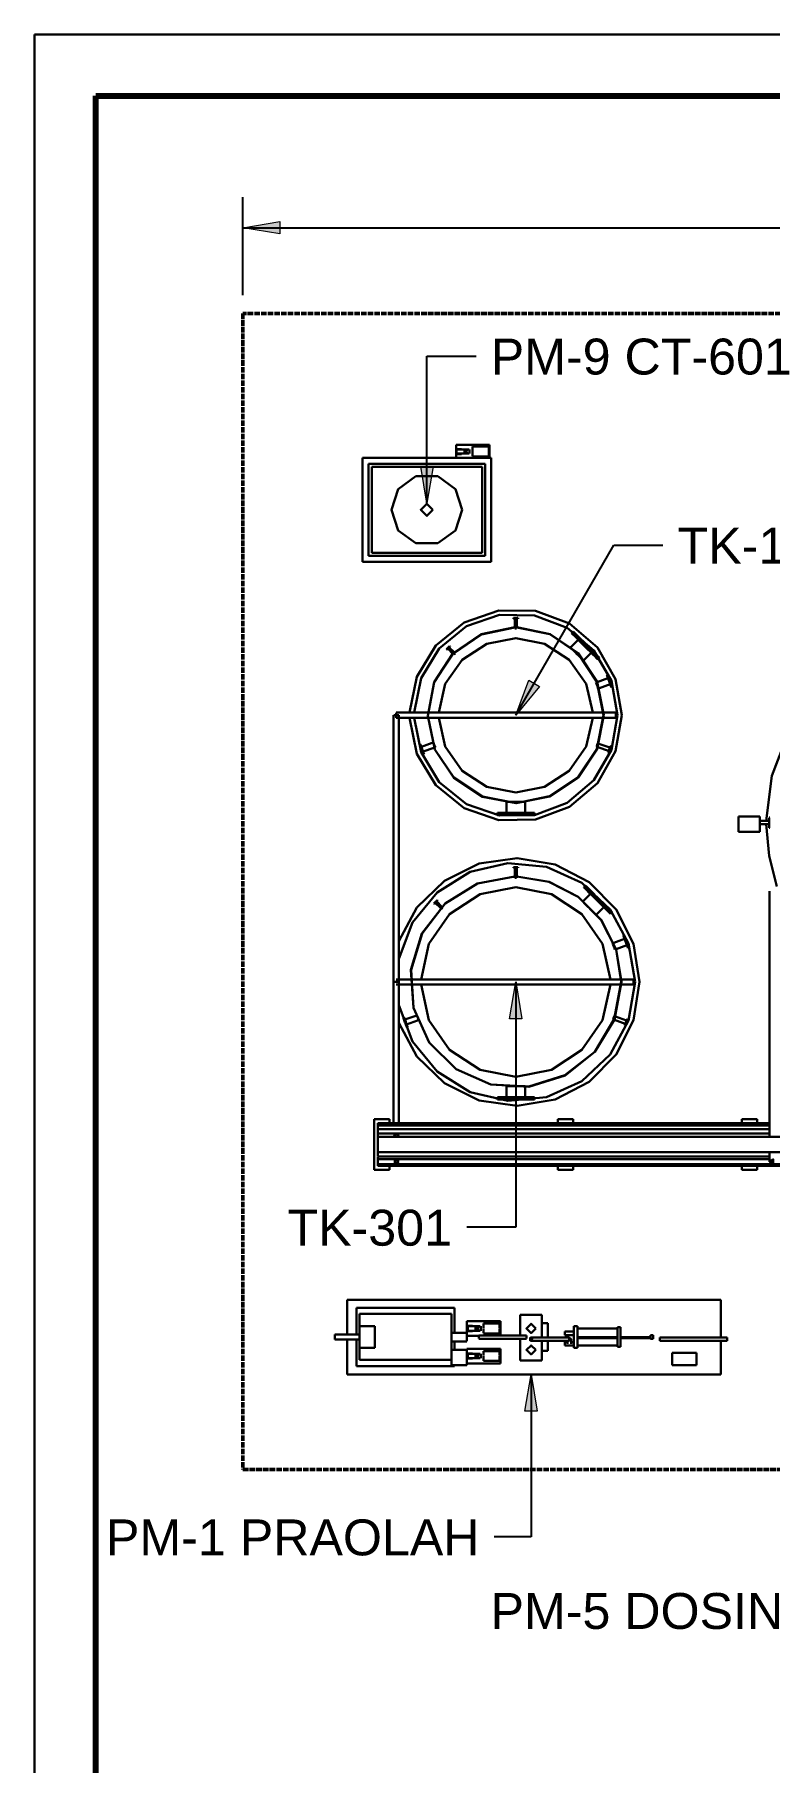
# Model space of a CAD drawing. Header units: millimetres. Extents: x 5 to 415, y 5 to 292.
# Drawn here: x 5 to 64.9, y 151.1 to 292 of the extents above; entities that cross this region are included whole.
import ezdxf
from ezdxf.enums import TextEntityAlignment as Align

# ---------------------------------------------------------------- set-up
doc = ezdxf.new("R2010")
doc.units = ezdxf.units.MM
doc.linetypes.add('DASHED', pattern=[1.524, 1.27, -0.254])
for name, color, linetype in [('PFD-BINGKAI', 7, 'Continuous'), ('PFD-INSTRUMEN', 7, 'Continuous'), ('PFD-PERALATAN', 7, 'Continuous'), ('PFD-TEKS', 7, 'Continuous')]:
    doc.layers.add(name, color=color, linetype=linetype)
doc.styles.add('PFD', font='arial.ttf')

msp = doc.modelspace()

# ---------------------------------------------------------------- hatches: boundary and pattern name
at = {"layer": 'PFD-INSTRUMEN'}
for points in [[(22, 276.25), (25, 276.75), (25, 275.75)], [(37.01, 253.78), (36.51, 256.78), (37.51, 256.78)], [(44.25, 236.5), (45.32, 239.35), (46.18, 238.85)], [(44.25, 214.75), (44.75, 211.75), (43.75, 211.75)], [(45.5, 182.75), (46, 179.75), (45, 179.75)]]:
    msp.add_hatch(color=7, dxfattribs=at).paths.add_polyline_path(points)

# ---------------------------------------------------------------- linework, layer by layer
at = {"layer": 'PFD-BINGKAI', "linetype": 'Continuous', "lineweight": 30, "ltscale": 0.35}
msp.add_lwpolyline([(5, 292), (415, 292), (415, 5), (5, 5)], close=True, dxfattribs=at)
at = {"layer": 'PFD-BINGKAI', "linetype": 'Continuous', "lineweight": 80, "ltscale": 0.35}
msp.add_lwpolyline([(10, 287), (410, 287), (410, 10), (10, 10)], close=True, dxfattribs=at)
at = {"layer": 'PFD-INSTRUMEN', "linetype": 'Continuous', "lineweight": 25, "ltscale": 0.35}
for points in [[(22, 270.75), (22, 278.75)], [(22, 276.25), (139.51, 276.25)], [(37.01, 253.78), (37.01, 265.78)], [(37.01, 265.78), (41.01, 265.78)], [(44.25, 236.5), (52.25, 250.36)], [(52.25, 250.36), (56.25, 250.36)], [(44.25, 214.75), (44.25, 194.75)], [(44.25, 194.75), (40.25, 194.75)], [(45.5, 182.75), (45.5, 169.5)], [(45.5, 169.5), (42.5, 169.5)]]:
    msp.add_lwpolyline(points, dxfattribs=at)
at = {"layer": 'PFD-INSTRUMEN', "linetype": 'Continuous', "lineweight": 5, "ltscale": 0.35}
for points in [[(22, 276.25), (25, 276.75), (25, 275.75)], [(37.01, 253.78), (36.51, 256.78), (37.51, 256.78)], [(44.25, 236.5), (45.32, 239.35), (46.18, 238.85)], [(44.25, 214.75), (44.75, 211.75), (43.75, 211.75)], [(45.5, 182.75), (46, 179.75), (45, 179.75)]]:
    msp.add_lwpolyline(points, close=True, dxfattribs=at)
at = {"layer": 'PFD-PERALATAN', "linetype": 'DASHED', "lineweight": 50, "ltscale": 0.35}
msp.add_lwpolyline([(22, 175), (271.12, 175), (271.12, 269.25), (22, 269.25), (22, 175)], dxfattribs=at)
at = {"layer": 'PFD-PERALATAN', "linetype": 'Continuous', "lineweight": 30, "ltscale": 0.35}
for points in [[(39.38, 257.5), (39.38, 258.56)], [(39.38, 258.56), (42.12, 258.56)], [(39.83, 258.2), (39.43, 258.2)], [(39.43, 257.8), (39.43, 257.88), (39.43, 257.96), (39.43, 258.04), (39.43, 258.12), (39.43, 258.18)], [(39.43, 258), (39.43, 257.93), (39.43, 257.88), (39.43, 257.82)], [(39.52, 258.17), (39.6, 258.17), (39.66, 258.17), (39.75, 258.17), (39.84, 258.17), (39.89, 258.17), (39.95, 258.17), (40, 258.17)], [(39.52, 257.83), (39.6, 257.83), (39.66, 257.83), (39.75, 257.83), (39.84, 257.83), (39.89, 257.83), (39.95, 257.83), (40, 257.83)], [(40, 258.17), (40.05, 258.17), (40.11, 258.17), (40.16, 258.17), (40.25, 258.17), (40.34, 258.17), (40.4, 258.17), (40.46, 258.17)], [(40, 257.83), (40.05, 257.83), (40.11, 257.83), (40.16, 257.83), (40.25, 257.83), (40.34, 257.83), (40.4, 257.83), (40.46, 257.83)], [(40.31, 258), (40.06, 258.14), (40.06, 257.86), (40.31, 258)], [(40.48, 257.83), (40.48, 258.17)], [(40.73, 258.4), (40.73, 258.34), (40.73, 258.28), (40.73, 258.21), (40.73, 258.13), (40.73, 258.04)], [(40.73, 258.4), (42.05, 258.4)], [(40.73, 258), (40.73, 257.91), (40.73, 257.83), (40.73, 257.75), (40.73, 257.69), (40.73, 257.62)], [(42.05, 258.4), (42.05, 258.34), (42.05, 258.28), (42.05, 258.21), (42.05, 258.13), (42.05, 258.04)], [(42.05, 258), (42.05, 257.91), (42.05, 257.83), (42.05, 257.75), (42.05, 257.69), (42.05, 257.62)], [(42.12, 257.5), (42.12, 258.56)], [(31.75, 249), (31.75, 257.5)], [(31.75, 257.5), (42.25, 257.5)], [(32.25, 249.5), (32.25, 257)], [(32.25, 257), (41.75, 257)], [(32.5, 249.75), (32.5, 256.75)], [(32.5, 256.75), (41.5, 256.75)], [(39.83, 257.8), (39.43, 257.8)], [(40.73, 257.6), (42.05, 257.6)], [(41.5, 249.75), (41.5, 256.75)], [(41.75, 249.5), (41.75, 257)], [(42.25, 249), (42.25, 257.5)], [(39.88, 253.25), (39.33, 254.94), (37.89, 255.98), (36.11, 255.98), (34.67, 254.94), (34.12, 253.25), (34.67, 251.56), (36.11, 250.52), (37.89, 250.52), (39.33, 251.56), (39.88, 253.25)], [(37.5, 253.25), (37, 253.75), (36.5, 253.25), (37, 252.75), (37.5, 253.25)], [(32.25, 249.5), (41.75, 249.5)], [(32.5, 249.75), (41.5, 249.75)], [(31.75, 249), (42.25, 249)], [(52.91, 236.5), (52.4, 239.44), (50.92, 242.03), (48.64, 243.97), (45.85, 245.01), (42.86, 245.05), (40.04, 244.07), (37.72, 242.19), (36.18, 239.64), (35.59, 236.71)], [(52.54, 236.5), (52.05, 239.31), (50.63, 241.79), (48.45, 243.64), (45.78, 244.64), (42.93, 244.68), (40.23, 243.75), (38.01, 241.95), (36.53, 239.51), (35.97, 236.71)], [(44.06, 244.43), (44.13, 244.43), (44.21, 244.43), (44.29, 244.43), (44.37, 244.43), (44.42, 244.43)], [(44.06, 244.37), (44.06, 244.43)], [(44.06, 244.37), (44.13, 244.37), (44.21, 244.37), (44.29, 244.37), (44.37, 244.37), (44.42, 244.37)], [(44.17, 243.56), (44.17, 244.37)], [(44.33, 243.56), (44.33, 244.37)], [(44.44, 244.37), (44.44, 244.43)], [(44.17, 243.68), (41.44, 243.1), (39.13, 241.53), (37.6, 239.19), (37.07, 236.45), (37.64, 233.71), (39.2, 231.4), (41.53, 229.86), (44.28, 229.32), (47.01, 229.88), (49.33, 231.43), (50.88, 233.76), (51.43, 236.5)], [(44.17, 243.66), (41.45, 243.09), (39.14, 241.52), (37.61, 239.19), (37.09, 236.45), (37.65, 233.72), (39.21, 231.41), (41.54, 229.87), (44.28, 229.34), (47.01, 229.89), (49.32, 231.44), (50.87, 233.76), (51.41, 236.5)], [(50.53, 236.71), (50, 239.05), (48.62, 241.02), (46.61, 242.33), (44.25, 242.79), (41.89, 242.33), (39.88, 241.02), (38.5, 239.05), (37.97, 236.71)], [(44.17, 243.56), (44.23, 243.56), (44.3, 243.56)], [(51.43, 236.5), (50.89, 239.23), (49.35, 241.55), (47.05, 243.11), (44.33, 243.68)], [(51.41, 236.5), (50.87, 239.22), (49.34, 241.54), (47.04, 243.1), (44.33, 243.66)], [(48.76, 242.09), (49.33, 242.66)], [(48.79, 243.2), (48.87, 243.27)], [(48.79, 243.2), (48.82, 243.17), (48.9, 243.09), (49.03, 242.97), (49.2, 242.8), (49.41, 242.59), (49.63, 242.36), (49.87, 242.12), (50.11, 241.88), (50.34, 241.66), (50.55, 241.45), (50.72, 241.28), (50.84, 241.15), (50.92, 241.07), (50.95, 241.04)], [(48.87, 243.27), (48.93, 243.34)], [(48.87, 243.27), (48.89, 243.25), (48.97, 243.17), (49.1, 243.04), (49.27, 242.87), (49.48, 242.66), (49.7, 242.43), (49.94, 242.19), (50.18, 241.95), (50.41, 241.73), (50.62, 241.52), (50.79, 241.35), (50.92, 241.22), (51, 241.14), (51.02, 241.12)], [(48.93, 243.34), (48.96, 243.31), (49.04, 243.23), (49.16, 243.1), (49.34, 242.93), (49.54, 242.73), (49.77, 242.5), (50.01, 242.26), (50.25, 242.02), (50.48, 241.79), (50.68, 241.59), (50.85, 241.41), (50.98, 241.29), (51.06, 241.21), (51.09, 241.18)], [(74.58, 242.42), (71.31, 240.63), (68.56, 238.13), (66.46, 235.05), (65.14, 231.57), (64.68, 227.88)], [(38.6, 241.88), (38.63, 241.91), (38.68, 241.96), (38.7, 241.99), (38.73, 242.02), (38.76, 242.05), (38.79, 242.07), (38.82, 242.1), (38.85, 242.14)], [(38.64, 241.85), (38.6, 241.88)], [(38.64, 241.85), (38.67, 241.87), (38.71, 241.92), (38.74, 241.95), (38.77, 241.98), (38.8, 242.01), (38.83, 242.04), (38.85, 242.06), (38.89, 242.1)], [(39.12, 241.52), (38.72, 241.93)], [(39.23, 241.63), (38.82, 242.03)], [(38.9, 242.11), (38.87, 242.15)], [(39.2, 241.44), (39.13, 241.51)], [(39.2, 241.44), (39.23, 241.47), (39.27, 241.51), (39.3, 241.54)], [(39.31, 241.55), (39.24, 241.62)], [(48.7, 242.03), (48.75, 242.08)], [(48.7, 242.03), (48.76, 241.98), (48.82, 241.92), (48.91, 241.83), (49.01, 241.73), (49.12, 241.61), (49.24, 241.49), (49.36, 241.37), (49.48, 241.26), (49.58, 241.16), (49.67, 241.07), (49.73, 241.01), (49.77, 240.97)], [(49.78, 240.95), (49.83, 241)], [(49.84, 241.01), (50.41, 241.58)], [(50.95, 241.04), (51.02, 241.12)], [(51.02, 241.12), (51.09, 241.18)], [(50.9, 239.21), (51.77, 239.53)], [(51.68, 239.79), (51.75, 239.81)], [(51.68, 239.79), (51.7, 239.74), (51.72, 239.68), (51.75, 239.59), (51.79, 239.5), (51.83, 239.39), (51.87, 239.27), (51.91, 239.16), (51.95, 239.05), (51.99, 238.95), (52.02, 238.87), (52.04, 238.81), (52.05, 238.77)], [(51.75, 239.81), (51.77, 239.76), (51.79, 239.7), (51.82, 239.62), (51.85, 239.52), (51.89, 239.41), (51.93, 239.3), (51.98, 239.18), (52.02, 239.07), (52.05, 238.98), (52.08, 238.89), (52.1, 238.83), (52.12, 238.8)], [(50.79, 239.17), (50.88, 239.21)], [(50.79, 239.17), (50.81, 239.12), (50.83, 239.08), (50.85, 239.03), (50.87, 238.97), (50.89, 238.92), (50.91, 238.86), (50.93, 238.8), (50.94, 238.76), (50.96, 238.71), (50.98, 238.66)], [(50.98, 238.66), (51.07, 238.69)], [(51.08, 238.7), (51.96, 239.02)], [(52.06, 238.76), (52.12, 238.78)], [(37.08, 236.71), (34.5, 236.71)], [(34.5, 236.29), (34.5, 236.37), (34.5, 236.45), (34.5, 236.55), (34.5, 236.63), (34.5, 236.69)], [(51.41, 236.71), (37.09, 236.71)], [(52.41, 236.71), (51.42, 236.71)], [(52.41, 236.29), (52.41, 236.37), (52.41, 236.45), (52.41, 236.55), (52.41, 236.63), (52.41, 236.69)], [(34.29, 236.5), (34.29, 203.25)], [(34.71, 236.5), (34.63, 236.5), (34.55, 236.5), (34.45, 236.5), (34.37, 236.5), (34.31, 236.5)], [(37.08, 236.29), (34.5, 236.29)], [(34.71, 236.5), (34.71, 203.25)], [(35.59, 236.29), (36.18, 233.36), (37.72, 230.81), (40.04, 228.93), (42.86, 227.95), (45.85, 227.99), (48.64, 229.03), (50.92, 230.97), (52.4, 233.56), (52.91, 236.5)], [(35.97, 236.29), (36.53, 233.49), (38.01, 231.05), (40.23, 229.25), (42.93, 228.32), (45.78, 228.36), (48.45, 229.36), (50.63, 231.21), (52.05, 233.69), (52.54, 236.5)], [(51.41, 236.29), (37.09, 236.29)], [(37.97, 236.29), (38.5, 233.95), (39.88, 231.98), (41.89, 230.67), (44.25, 230.21), (46.61, 230.67), (48.62, 231.98), (50, 233.95), (50.53, 236.29)], [(52.41, 236.29), (51.42, 236.29)], [(36.49, 234.12), (36.42, 234.1)], [(36.71, 233.31), (36.7, 233.35), (36.68, 233.39), (36.66, 233.46), (36.63, 233.53), (36.6, 233.62), (36.57, 233.7), (36.53, 233.79), (36.5, 233.87), (36.48, 233.95), (36.45, 234.01), (36.44, 234.06), (36.42, 234.1)], [(36.78, 233.33), (36.76, 233.37), (36.74, 233.42), (36.72, 233.48), (36.69, 233.56), (36.66, 233.64), (36.63, 233.73), (36.6, 233.82), (36.57, 233.9), (36.54, 233.97), (36.52, 234.04), (36.5, 234.08), (36.49, 234.12)], [(37.44, 234.24), (36.56, 233.92)], [(37.54, 234.28), (37.45, 234.25)], [(37.69, 233.89), (37.67, 233.93), (37.64, 234), (37.63, 234.04), (37.61, 234.08), (37.6, 234.13), (37.58, 234.17), (37.57, 234.21), (37.55, 234.26)], [(37.69, 233.89), (37.59, 233.85)], [(50.94, 234.22), (50.92, 234.17), (50.9, 234.11), (50.88, 234.05), (50.86, 234), (50.84, 233.96)], [(50.84, 233.95), (50.93, 233.92)], [(50.94, 234.22), (51.03, 234.19)], [(50.94, 233.91), (51.83, 233.59)], [(51.04, 234.18), (51.93, 233.86)], [(51.98, 233.99), (51.96, 233.93), (51.94, 233.89), (51.93, 233.84), (51.9, 233.78), (51.88, 233.72), (51.86, 233.66), (51.84, 233.61), (51.82, 233.55), (51.81, 233.51), (51.79, 233.46)], [(52.03, 233.97), (52.01, 233.91), (52, 233.87), (51.98, 233.82), (51.96, 233.76), (51.93, 233.7), (51.91, 233.64), (51.89, 233.59), (51.87, 233.54), (51.86, 233.49), (51.84, 233.44)], [(51.98, 233.99), (52.03, 233.97)], [(37.58, 233.85), (36.7, 233.53)], [(36.78, 233.33), (36.71, 233.31)], [(51.78, 233.45), (51.84, 233.43)], [(42.72, 228.55), (42.72, 228.45)], [(42.72, 228.45), (42.72, 228.36)], [(45.77, 228.55), (45.62, 228.55), (45.44, 228.55), (45.2, 228.55), (44.91, 228.55), (44.59, 228.55), (44.25, 228.55), (43.91, 228.55), (43.59, 228.55), (43.3, 228.55), (43.06, 228.55), (42.88, 228.55), (42.76, 228.55)], [(45.77, 228.45), (45.62, 228.45), (45.44, 228.45), (45.2, 228.45), (44.91, 228.45), (44.59, 228.45), (44.25, 228.45), (43.91, 228.45), (43.59, 228.45), (43.3, 228.45), (43.06, 228.45), (42.88, 228.45), (42.76, 228.45)], [(45.77, 228.36), (45.62, 228.36), (45.44, 228.36), (45.2, 228.36), (44.91, 228.36), (44.59, 228.36), (44.25, 228.36), (43.91, 228.36), (43.59, 228.36), (43.3, 228.36), (43.06, 228.36), (42.88, 228.36), (42.76, 228.36)], [(43.49, 229.44), (43.49, 229.38)], [(43.49, 229.36), (43.49, 228.55)], [(45.01, 229.44), (44.94, 229.44), (44.85, 229.44), (44.73, 229.44), (44.58, 229.44), (44.42, 229.44), (44.25, 229.44), (44.08, 229.44), (43.92, 229.44), (43.77, 229.44), (43.65, 229.44), (43.56, 229.44), (43.51, 229.44)], [(45.01, 229.44), (45.01, 229.38)], [(45.01, 229.36), (45.01, 228.55)], [(45.77, 228.55), (45.77, 228.45)], [(45.77, 228.45), (45.77, 228.36)], [(62.41, 227), (62.41, 228.25)], [(62.41, 228.25), (64.16, 228.25)], [(64.16, 227), (64.16, 228.25)], [(62.41, 227), (64.16, 227)], [(64.16, 227.88), (64.91, 227.88)], [(64.16, 227.62), (64.91, 227.62)], [(64.68, 227.62), (64.91, 225.04), (65.56, 222.54)], [(64.98, 228.17), (64.91, 228.17)], [(64.91, 227.33), (64.91, 227.42), (64.91, 227.49), (64.91, 227.57), (64.91, 227.66), (64.91, 227.75), (64.91, 227.84), (64.91, 227.93), (64.91, 228.01), (64.91, 228.08), (64.91, 228.13)], [(64.98, 227.33), (64.91, 227.33)], [(54.35, 214.75), (53.86, 217.85), (52.45, 220.65), (50.24, 222.88), (47.46, 224.33), (44.36, 224.85), (41.26, 224.4), (38.44, 223.01), (36.19, 220.83), (34.71, 218.07)], [(53.98, 214.75), (53.46, 217.88), (51.96, 220.67), (49.65, 222.84), (46.76, 224.14), (43.61, 224.45), (40.52, 223.73), (37.83, 222.06), (35.82, 219.61), (34.71, 216.64)], [(44.06, 224.12), (44.13, 224.12), (44.21, 224.12), (44.29, 224.12), (44.37, 224.12), (44.42, 224.12)], [(44.06, 224.06), (44.06, 224.12)], [(44.06, 224.06), (44.13, 224.06), (44.21, 224.06), (44.29, 224.06), (44.37, 224.06), (44.42, 224.06)], [(44.17, 223.25), (44.17, 224.06)], [(44.33, 223.25), (44.33, 224.06)], [(44.44, 224.06), (44.44, 224.12)], [(44.17, 223.36), (41.13, 222.78), (38.49, 221.16), (36.6, 218.7), (35.69, 215.74), (35.9, 212.64), (37.18, 209.82), (39.38, 207.64), (42.22, 206.38), (45.31, 206.2), (48.27, 207.13), (50.71, 209.05), (52.31, 211.7), (52.87, 214.75)], [(44.17, 223.35), (41.14, 222.77), (38.5, 221.14), (36.61, 218.7), (35.71, 215.73), (35.91, 212.65), (37.2, 209.83), (39.39, 207.65), (42.22, 206.39), (45.31, 206.22), (48.26, 207.14), (50.69, 209.06), (52.29, 211.71), (52.85, 214.75)], [(44.17, 223.25), (44.23, 223.25), (44.3, 223.25)], [(52.87, 214.75), (52.45, 217.4), (51.24, 219.79), (49.35, 221.69), (46.97, 222.92), (44.33, 223.36)], [(52.85, 214.75), (52.43, 217.39), (51.23, 219.78), (49.34, 221.68), (46.96, 222.91), (44.33, 223.35)], [(49.88, 222.54), (49.95, 222.6)], [(49.95, 222.6), (49.97, 222.58), (50.05, 222.5), (50.18, 222.37), (50.35, 222.2), (50.56, 221.99), (50.78, 221.76), (51.02, 221.52), (51.26, 221.28), (51.49, 221.06), (51.7, 220.85), (51.87, 220.68), (52, 220.55), (52.08, 220.47), (52.1, 220.45)], [(51.97, 214.96), (51.33, 217.85), (49.64, 220.29), (47.16, 221.91), (44.25, 222.47), (41.34, 221.91), (38.86, 220.29), (37.17, 217.85), (36.53, 214.96)], [(37.58, 221.15), (37.61, 221.18), (37.66, 221.23), (37.69, 221.25), (37.72, 221.28), (37.75, 221.31), (37.77, 221.34), (37.8, 221.37), (37.84, 221.4)], [(37.62, 221.11), (37.65, 221.14), (37.7, 221.19), (37.73, 221.22), (37.76, 221.24), (37.78, 221.27), (37.81, 221.3), (37.84, 221.33), (37.87, 221.36)], [(38.11, 220.79), (37.7, 221.19)], [(38.21, 220.89), (37.81, 221.3)], [(37.89, 221.38), (37.85, 221.42)], [(49.72, 221.3), (49.77, 221.35)], [(49.72, 221.3), (49.77, 221.25), (49.84, 221.18), (49.92, 221.1), (50.03, 220.99), (50.14, 220.88), (50.26, 220.76), (50.38, 220.64), (50.49, 220.53), (50.6, 220.42), (50.68, 220.34), (50.75, 220.27), (50.79, 220.23)], [(49.78, 221.36), (50.35, 221.93)], [(49.81, 222.47), (49.88, 222.54)], [(49.81, 222.47), (49.84, 222.44), (49.92, 222.36), (50.05, 222.23), (50.22, 222.06), (50.42, 221.86), (50.65, 221.63), (50.89, 221.39), (51.13, 221.15), (51.36, 220.92), (51.56, 220.72), (51.73, 220.55), (51.86, 220.42), (51.94, 220.34), (51.97, 220.31)], [(49.88, 222.54), (49.91, 222.51), (49.99, 222.43), (50.12, 222.3), (50.29, 222.13), (50.49, 221.93), (50.72, 221.7), (50.96, 221.46), (51.2, 221.22), (51.43, 220.99), (51.63, 220.79), (51.8, 220.62), (51.93, 220.49), (52.01, 220.41), (52.04, 220.38)], [(64.94, 222.16), (64.94, 202.12)], [(37.62, 221.11), (37.58, 221.15)], [(38.19, 220.71), (38.12, 220.78)], [(38.19, 220.71), (38.22, 220.74), (38.25, 220.77), (38.28, 220.8)], [(38.29, 220.81), (38.22, 220.88)], [(50.8, 220.22), (50.85, 220.27)], [(50.86, 220.28), (51.43, 220.85)], [(51.97, 220.31), (52.04, 220.38)], [(52.04, 220.38), (52.1, 220.45)], [(53.03, 218.53), (53.1, 218.55)], [(53.03, 218.53), (53.05, 218.48), (53.07, 218.42), (53.1, 218.34), (53.14, 218.24), (53.18, 218.13), (53.22, 218.01), (53.26, 217.9), (53.3, 217.79), (53.34, 217.69), (53.37, 217.61), (53.39, 217.55), (53.4, 217.51)], [(53.1, 218.55), (53.12, 218.5), (53.14, 218.44), (53.17, 218.36), (53.2, 218.26), (53.24, 218.15), (53.29, 218.04), (53.33, 217.92), (53.37, 217.82), (53.4, 217.72), (53.43, 217.64), (53.45, 217.57), (53.47, 217.54)], [(52.14, 217.91), (52.23, 217.95)], [(52.14, 217.91), (52.16, 217.86), (52.18, 217.82), (52.2, 217.77), (52.22, 217.71), (52.24, 217.66), (52.26, 217.6), (52.28, 217.55), (52.3, 217.5), (52.31, 217.46), (52.33, 217.41)], [(52.25, 217.95), (53.13, 218.27)], [(52.33, 217.4), (52.42, 217.43)], [(52.44, 217.44), (53.31, 217.76)], [(53.41, 217.5), (53.47, 217.52)], [(34.29, 216.43), (34.29, 213.07)], [(34.29, 214.75), (34.29, 203.25)], [(34.71, 214.75), (34.63, 214.75), (34.55, 214.75), (34.45, 214.75), (34.37, 214.75), (34.31, 214.75)], [(35.64, 214.96), (34.5, 214.96)], [(35.64, 214.54), (34.5, 214.54)], [(34.71, 211.43), (36.19, 208.67), (38.44, 206.49), (41.26, 205.1), (44.36, 204.65), (47.46, 205.17), (50.24, 206.62), (52.45, 208.85), (53.86, 211.65), (54.35, 214.75)], [(34.71, 212.86), (35.82, 209.89), (37.83, 207.44), (40.52, 205.77), (43.61, 205.05), (46.76, 205.36), (49.65, 206.66), (51.96, 208.83), (53.46, 211.62), (53.98, 214.75)], [(34.71, 214.75), (34.71, 203.25)], [(52.85, 214.96), (35.65, 214.96)], [(52.85, 214.54), (35.65, 214.54)], [(36.53, 214.54), (37.17, 211.65), (38.86, 209.21), (41.34, 207.59), (44.25, 207.03), (47.16, 207.59), (49.64, 209.21), (51.33, 211.65), (51.97, 214.54)], [(53.85, 214.96), (52.86, 214.96)], [(53.85, 214.54), (52.86, 214.54)], [(53.85, 214.54), (53.85, 214.62), (53.85, 214.7), (53.85, 214.8), (53.85, 214.88), (53.85, 214.94)], [(35.14, 211.88), (35.07, 211.86)], [(35.36, 211.07), (35.34, 211.11), (35.33, 211.15), (35.3, 211.21), (35.28, 211.29), (35.25, 211.37), (35.21, 211.46), (35.18, 211.55), (35.15, 211.63), (35.13, 211.71), (35.1, 211.77), (35.09, 211.82), (35.07, 211.86)], [(35.42, 211.09), (35.41, 211.13), (35.39, 211.18), (35.37, 211.24), (35.34, 211.31), (35.31, 211.4), (35.28, 211.49), (35.25, 211.57), (35.22, 211.66), (35.19, 211.73), (35.17, 211.79), (35.15, 211.84), (35.14, 211.88)], [(36.09, 212), (35.21, 211.68)], [(36.23, 211.61), (35.35, 211.29)], [(36.19, 212.04), (36.1, 212.01)], [(36.33, 211.65), (36.32, 211.69), (36.29, 211.76), (36.28, 211.8), (36.26, 211.84), (36.25, 211.89), (36.23, 211.93), (36.22, 211.97), (36.2, 212.02)], [(36.33, 211.65), (36.24, 211.61)], [(52.29, 211.98), (52.27, 211.93), (52.25, 211.87), (52.23, 211.81), (52.21, 211.76), (52.19, 211.72)], [(52.19, 211.71), (52.28, 211.67)], [(52.29, 211.98), (52.38, 211.94)], [(52.3, 211.67), (53.18, 211.35)], [(52.39, 211.94), (53.28, 211.61)], [(53.33, 211.75), (53.31, 211.69), (53.29, 211.65), (53.28, 211.6), (53.26, 211.54), (53.23, 211.48), (53.21, 211.42), (53.19, 211.36), (53.17, 211.31), (53.16, 211.27), (53.14, 211.22)], [(53.38, 211.73), (53.36, 211.67), (53.35, 211.63), (53.33, 211.58), (53.31, 211.52), (53.29, 211.46), (53.26, 211.4), (53.24, 211.34), (53.22, 211.29), (53.21, 211.25), (53.19, 211.2)], [(53.33, 211.75), (53.38, 211.73)], [(35.42, 211.09), (35.36, 211.07)], [(53.14, 211.21), (53.19, 211.19)], [(43.49, 206.25), (43.49, 206.18)], [(43.49, 206.17), (43.49, 205.36)], [(45.01, 206.25), (44.94, 206.25), (44.85, 206.25), (44.73, 206.25), (44.58, 206.25), (44.42, 206.25), (44.25, 206.25), (44.08, 206.25), (43.92, 206.25), (43.77, 206.25), (43.65, 206.25), (43.56, 206.25), (43.51, 206.25)], [(45.01, 206.25), (45.01, 206.18)], [(45.01, 206.17), (45.01, 205.36)], [(42.72, 205.36), (42.72, 205.26)], [(42.72, 205.26), (42.72, 205.17)], [(45.77, 205.36), (45.62, 205.36), (45.44, 205.36), (45.2, 205.36), (44.91, 205.36), (44.59, 205.36), (44.25, 205.36), (43.91, 205.36), (43.59, 205.36), (43.3, 205.36), (43.06, 205.36), (42.88, 205.36), (42.76, 205.36)], [(45.77, 205.26), (45.62, 205.26), (45.44, 205.26), (45.2, 205.26), (44.91, 205.26), (44.59, 205.26), (44.25, 205.26), (43.91, 205.26), (43.59, 205.26), (43.3, 205.26), (43.06, 205.26), (42.88, 205.26), (42.76, 205.26)], [(45.77, 205.17), (45.62, 205.17), (45.44, 205.17), (45.2, 205.17), (44.91, 205.17), (44.59, 205.17), (44.25, 205.17), (43.91, 205.17), (43.59, 205.17), (43.3, 205.17), (43.06, 205.17), (42.88, 205.17), (42.76, 205.17)], [(45.77, 205.36), (45.77, 205.26)], [(45.77, 205.26), (45.77, 205.17)], [(32.69, 199.44), (32.69, 203.56)], [(32.69, 203.56), (33.94, 203.56)], [(33, 203.04), (33, 203.25)], [(33, 203.25), (64.94, 203.25)], [(33, 203.04), (33, 202.99), (33, 202.93)], [(33, 203.04), (64.94, 203.04)], [(33, 202.9), (33, 202.84), (33, 202.78)], [(33.94, 203.25), (33.94, 203.56)], [(47.69, 203.25), (47.69, 203.56)], [(47.69, 203.56), (48.94, 203.56)], [(48.94, 203.25), (48.94, 203.56)], [(62.69, 203.25), (62.69, 203.56)], [(62.69, 203.56), (63.94, 203.56)], [(63.94, 203.25), (63.94, 203.56)], [(33, 202.41), (33, 202.76)], [(33, 202.76), (64.94, 202.76)], [(33, 202.41), (33, 202.35), (33, 202.29), (33, 202.22)], [(33, 202.41), (64.94, 202.41)], [(33, 202.2), (33, 202.15)], [(33, 200.88), (33, 202.12)], [(33, 202.12), (188.62, 202.12)], [(34.71, 202.2), (34.46, 202.41), (34.3, 202.12)], [(34.7, 202.12), (34.71, 202.2)], [(33, 200.88), (188.62, 200.88)], [(33, 200.88), (33, 200.82)], [(33, 200.8), (33, 200.74), (33, 200.68), (33, 200.63), (33, 200.57)], [(33, 200.31), (33, 200.53)], [(33, 200.53), (64.94, 200.53)], [(33, 200.31), (33, 200.25), (33, 200.19), (33, 200.12)], [(33, 200.31), (64.94, 200.31)], [(33, 200.1), (33, 200.03), (33, 199.97), (33, 199.91)], [(34.71, 200.1), (34.4, 200.28), (34.4, 199.92), (34.71, 200.1)], [(64.94, 200.88), (64.94, 200.1)], [(64.94, 200.1), (65.25, 200.28), (65.25, 199.92), (64.94, 200.1)], [(32.69, 199.44), (33.94, 199.44)], [(33, 199.75), (33, 199.89)], [(33, 199.89), (77.79, 199.89)], [(33, 199.75), (77.79, 199.75)], [(33.94, 199.44), (33.94, 199.75)], [(47.69, 199.44), (47.69, 199.75)], [(47.69, 199.44), (48.94, 199.44)], [(48.94, 199.44), (48.94, 199.75)], [(62.69, 199.44), (62.69, 199.75)], [(62.69, 199.44), (63.94, 199.44)], [(63.94, 199.44), (63.94, 199.75)], [(30.5, 186.01), (30.5, 188.84)], [(30.5, 188.84), (60.98, 188.84)], [(60.98, 185.77), (60.98, 188.84)], [(31.25, 186.01), (31.25, 188.18)], [(31.25, 188.18), (39.25, 188.18)], [(31.5, 186.68), (31.5, 187.68)], [(31.5, 187.68), (39, 187.68)], [(39, 183.93), (39, 187.68)], [(39.25, 186.15), (39.25, 188.18)], [(44.62, 185.94), (44.62, 187.62)], [(44.62, 187.62), (46.38, 187.62)], [(46.38, 185.77), (46.38, 187.62)], [(29.5, 186.01), (29.5, 185.95), (29.5, 185.89), (29.5, 185.82)], [(29.5, 186.01), (31.5, 186.01)], [(31.5, 184.93), (31.5, 186.68)], [(31.5, 186.68), (32.75, 186.68)], [(32.75, 184.93), (32.75, 186.68)], [(39, 186.15), (40.25, 186.15)], [(40.25, 186.15), (40.25, 187.1)], [(40.25, 187.1), (43, 187.1)], [(40.25, 186.15), (40.25, 186.1), (40.25, 186.02), (40.25, 185.95), (40.25, 185.88), (40.25, 185.8)], [(40.73, 186.71), (40.33, 186.71)], [(40.33, 186.29), (40.33, 186.37), (40.33, 186.45), (40.33, 186.55), (40.33, 186.63), (40.33, 186.69)], [(40.73, 186.29), (40.33, 186.29)], [(40.4, 186.68), (40.48, 186.68), (40.55, 186.68), (40.63, 186.68), (40.73, 186.68), (40.79, 186.68), (40.84, 186.68), (40.9, 186.68)], [(40.4, 186.32), (40.48, 186.32), (40.55, 186.32), (40.63, 186.32), (40.73, 186.32), (40.79, 186.32), (40.84, 186.32), (40.9, 186.32)], [(40.9, 186.68), (40.96, 186.68), (41.01, 186.68), (41.07, 186.68), (41.12, 186.68), (41.21, 186.68), (41.29, 186.68), (41.35, 186.68)], [(40.9, 186.32), (40.96, 186.32), (41.01, 186.32), (41.07, 186.32), (41.12, 186.32), (41.21, 186.32), (41.29, 186.32), (41.35, 186.32)], [(41.23, 186.5), (40.96, 186.65), (40.96, 186.35), (41.23, 186.5)], [(41.4, 186.32), (41.4, 186.68)], [(41.61, 186.9), (41.61, 186.84), (41.61, 186.78), (41.61, 186.71), (41.61, 186.63), (41.61, 186.54)], [(41.61, 186.9), (42.92, 186.9)], [(41.61, 186.5), (41.61, 186.41), (41.61, 186.33), (41.61, 186.25), (41.61, 186.19), (41.61, 186.12)], [(41.61, 186.1), (42.92, 186.1)], [(42.92, 186.9), (42.92, 186.84), (42.92, 186.78), (42.92, 186.71), (42.92, 186.63), (42.92, 186.54)], [(42.92, 186.5), (42.92, 186.41), (42.92, 186.33), (42.92, 186.25), (42.92, 186.19), (42.92, 186.12)], [(43, 185.94), (43, 187.1)], [(45.88, 186.5), (45.5, 186.88), (45.12, 186.5), (45.5, 186.12), (45.88, 186.5)], [(46.38, 186.93), (46.88, 186.93)], [(46.88, 185.77), (46.88, 186.93)], [(48.25, 185.96), (48.25, 186.01), (48.25, 186.07), (48.25, 186.13), (48.25, 186.19), (48.25, 186.24)], [(48.25, 186.24), (48.25, 186.19), (48.25, 186.13)], [(49, 186.24), (48.25, 186.24)], [(48.25, 186.1), (48.25, 186.04), (48.25, 185.98)], [(49, 184.93), (49, 186.68)], [(49, 186.68), (49.3, 186.68)], [(49.3, 184.93), (49.3, 186.68)], [(49.3, 186.5), (52.55, 186.5)], [(52.55, 184.99), (52.55, 186.61)], [(52.55, 186.61), (52.8, 186.61)], [(52.8, 184.99), (52.8, 186.61)], [(29.5, 185.8), (29.5, 185.73), (29.5, 185.67), (29.5, 185.61)], [(29.5, 185.59), (31.5, 185.59)], [(30.5, 182.75), (30.5, 185.59)], [(31.25, 183.43), (31.25, 185.59)], [(31.5, 183.93), (31.5, 184.93)], [(31.5, 184.93), (32.75, 184.93)], [(39, 185.45), (40.25, 185.45)], [(39, 184.75), (40.25, 184.75)], [(39.25, 184.75), (39.25, 185.45)], [(40.25, 185.9), (41.25, 185.9)], [(40.25, 185.8), (40.25, 185.72), (40.25, 185.65), (40.25, 185.58), (40.25, 185.53), (40.25, 185.47)], [(40.25, 184.75), (40.25, 184.85)], [(40.25, 184.85), (43, 184.85)], [(40.25, 183.5), (40.25, 184.75)], [(41.25, 185.94), (41.25, 185.89), (41.25, 185.83)], [(41.25, 185.94), (45.12, 185.94)], [(41.25, 185.8), (41.25, 185.74), (41.25, 185.68)], [(41.25, 185.66), (45.12, 185.66)], [(41.61, 184.65), (41.61, 184.59), (41.61, 184.53), (41.61, 184.46), (41.61, 184.38), (41.61, 184.29)], [(41.61, 184.65), (42.92, 184.65)], [(42.92, 184.65), (42.92, 184.59), (42.92, 184.53), (42.92, 184.46), (42.92, 184.38), (42.92, 184.29)], [(43, 183.65), (43, 184.85)], [(44.62, 183.88), (44.62, 185.66)], [(45.12, 185.94), (45.12, 185.89), (45.12, 185.83)], [(45.12, 185.8), (45.12, 185.74), (45.12, 185.68)], [(45.88, 184.75), (45.5, 185.12), (45.12, 184.75), (45.5, 184.38), (45.88, 184.75)], [(45.64, 185.62), (45.43, 185.75), (45.43, 185.5), (45.64, 185.62)], [(45.5, 185.77), (45.5, 185.71), (45.5, 185.66)], [(45.5, 185.77), (48.62, 185.77)], [(45.5, 185.62), (45.5, 185.56), (45.5, 185.5)], [(45.5, 185.48), (48.62, 185.48)], [(46.38, 183.88), (46.38, 185.48)], [(46.38, 184.68), (46.88, 184.68)], [(46.88, 184.68), (46.88, 185.48)], [(49, 185.96), (48.25, 185.96)], [(48.25, 185.11), (48.25, 185.16), (48.25, 185.22), (48.25, 185.28), (48.25, 185.34), (48.25, 185.39)], [(48.25, 185.39), (48.25, 185.34), (48.25, 185.28)], [(48.48, 185.39), (48.25, 185.39)], [(48.25, 185.25), (48.25, 185.19), (48.25, 185.13)], [(49, 185.11), (48.25, 185.11)], [(48.48, 185.48), (48.48, 185.25)], [(48.62, 185.77), (48.62, 185.71), (48.62, 185.66)], [(48.62, 185.77), (48.77, 185.62)], [(48.62, 185.62), (48.62, 185.56), (48.62, 185.5)], [(48.77, 185.62), (48.62, 185.48)], [(48.77, 185.62), (48.77, 185.25)], [(49, 185.39), (48.77, 185.39)], [(49, 184.93), (49.3, 184.93)], [(49.3, 185.8), (52.55, 185.8)], [(49.3, 185.7), (52.55, 185.7)], [(49.3, 185.1), (52.55, 185.1)], [(52.55, 184.99), (52.8, 184.99)], [(52.8, 185.8), (55.25, 185.8)], [(52.8, 185.7), (55.25, 185.7)], [(55.25, 185.65), (55.25, 185.95)], [(55.25, 185.95), (55.45, 185.95)], [(55.25, 185.65), (55.45, 185.65)], [(55.45, 185.65), (55.45, 185.95)], [(56, 185.77), (56, 185.71), (56, 185.66)], [(56, 185.77), (61.5, 185.77)], [(56, 185.62), (56, 185.56), (56, 185.5)], [(56, 185.48), (61.5, 185.48)], [(60.98, 182.75), (60.98, 185.48)], [(61.5, 185.77), (61.5, 185.71), (61.5, 185.66)], [(61.5, 185.62), (61.5, 185.56), (61.5, 185.5)], [(31.25, 183.43), (39.25, 183.43)], [(31.5, 183.93), (39, 183.93)], [(39, 183.5), (39, 183.93)], [(39, 183.5), (40.25, 183.5)], [(39.25, 183.43), (39.25, 183.5)], [(40.25, 183.65), (43, 183.65)], [(40.73, 184.46), (40.33, 184.46)], [(40.33, 184.04), (40.33, 184.12), (40.33, 184.2), (40.33, 184.3), (40.33, 184.38), (40.33, 184.44)], [(40.73, 184.04), (40.33, 184.04)], [(40.4, 184.43), (40.48, 184.43), (40.55, 184.43), (40.63, 184.43), (40.73, 184.43), (40.79, 184.43), (40.84, 184.43), (40.9, 184.43)], [(40.4, 184.07), (40.48, 184.07), (40.55, 184.07), (40.63, 184.07), (40.73, 184.07), (40.79, 184.07), (40.84, 184.07), (40.9, 184.07)], [(40.9, 184.43), (40.96, 184.43), (41.01, 184.43), (41.07, 184.43), (41.12, 184.43), (41.21, 184.43), (41.29, 184.43), (41.35, 184.43)], [(40.9, 184.07), (40.96, 184.07), (41.01, 184.07), (41.07, 184.07), (41.12, 184.07), (41.21, 184.07), (41.29, 184.07), (41.35, 184.07)], [(41.23, 184.25), (40.96, 184.4), (40.96, 184.1), (41.23, 184.25)], [(41.4, 184.07), (41.4, 184.43)], [(41.61, 184.25), (41.61, 184.16), (41.61, 184.08), (41.61, 184), (41.61, 183.94), (41.61, 183.87)], [(41.61, 183.85), (42.92, 183.85)], [(42.92, 184.25), (42.92, 184.16), (42.92, 184.08), (42.92, 184), (42.92, 183.94), (42.92, 183.87)], [(44.62, 183.88), (46.38, 183.88)], [(57, 183.5), (57, 184.5)], [(57, 184.5), (59, 184.5)], [(57, 183.5), (59, 183.5)], [(59, 183.5), (59, 184.5)], [(30.5, 182.75), (60.98, 182.75)]]:
    msp.add_lwpolyline(points, dxfattribs=at)

# ---------------------------------------------------------------- texts
at = {"layer": 'PFD-TEKS', "style": 'PFD'}
for s, height, p in [('PM-9 CT-601', 2.9296, (42.21, 264.28)), ('TK-101', 2.93, (57.45, 248.86))]:
    msp.add_text(s, height=height, dxfattribs=at).set_placement(p)
for s, height, p in [('TK-301', 2.93, (39.05, 193.25)), ('PM-1 PRAOLAH', 2.9296, (41.3, 168)), ('PM-5 DOSING', 2.9296, (69.25, 162))]:
    msp.add_text(s, height=height, dxfattribs=at).set_placement(p, align=Align.RIGHT)

doc.saveas('drawing.dxf')
